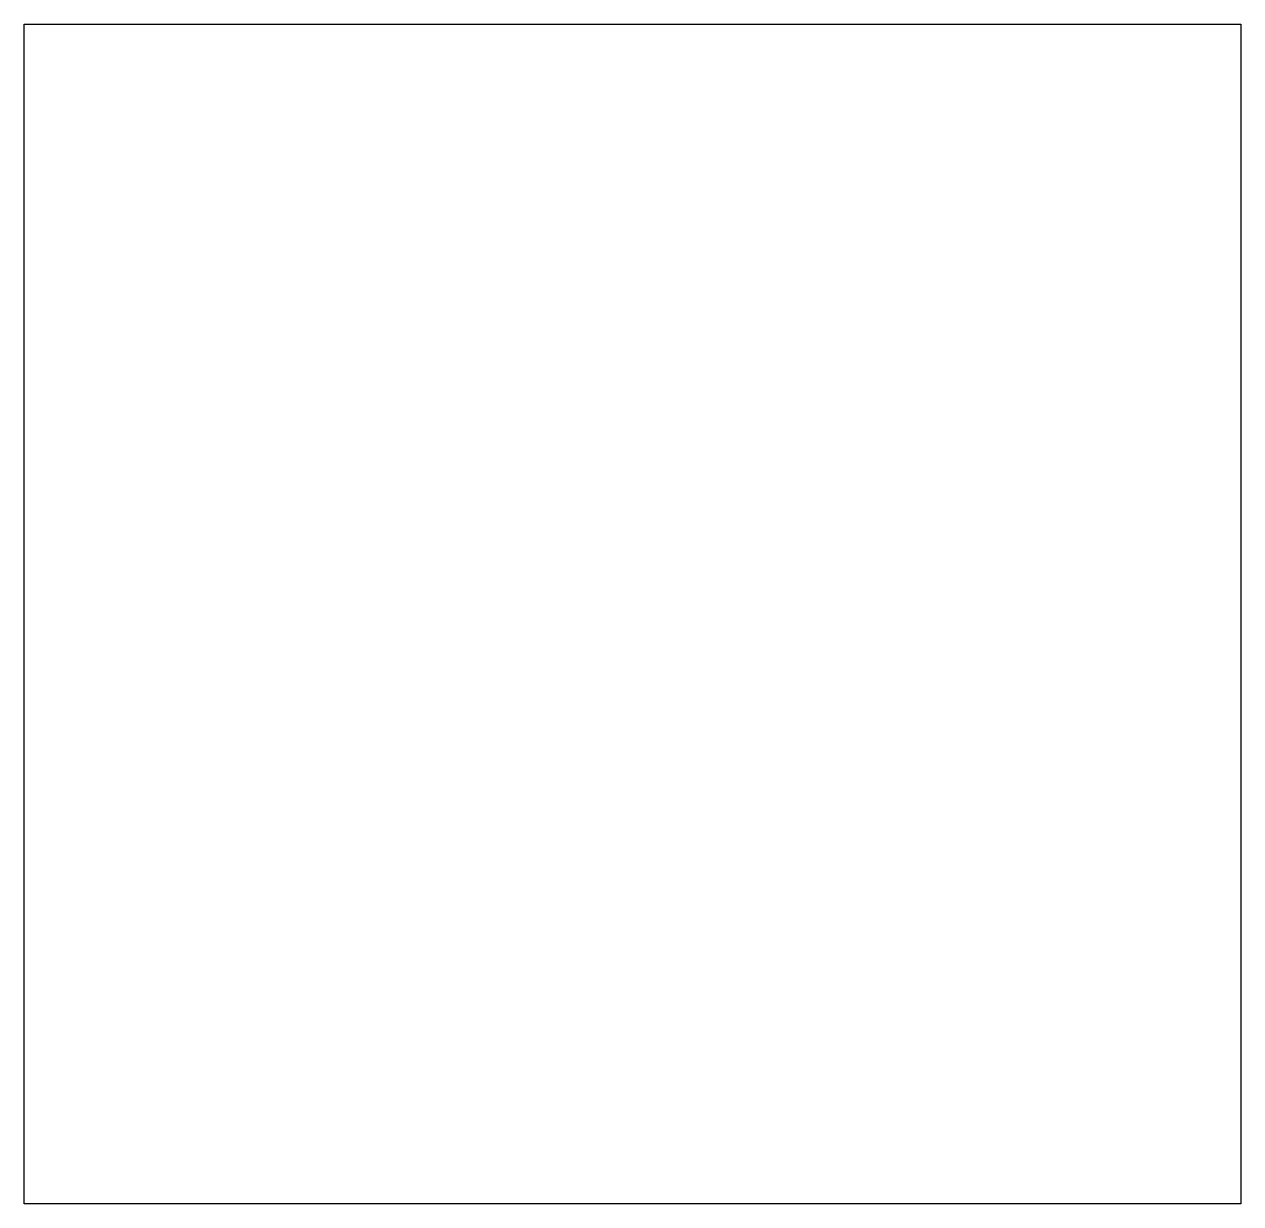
# Model space of a CAD drawing. Header units: millimetres. Extents: x 0 to 200, y 0 to 194.
import ezdxf

# ---------------------------------------------------------------- set-up
doc = ezdxf.new("R2010")
doc.units = ezdxf.units.MM
doc.header["$MEASUREMENT"] = 0

msp = doc.modelspace()

# ---------------------------------------------------------------- linework, layer by layer
msp.add_lwpolyline([(200, 0), (0, 0), (0, 194), (200, 194)], close=True)

doc.saveas('drawing.dxf')
